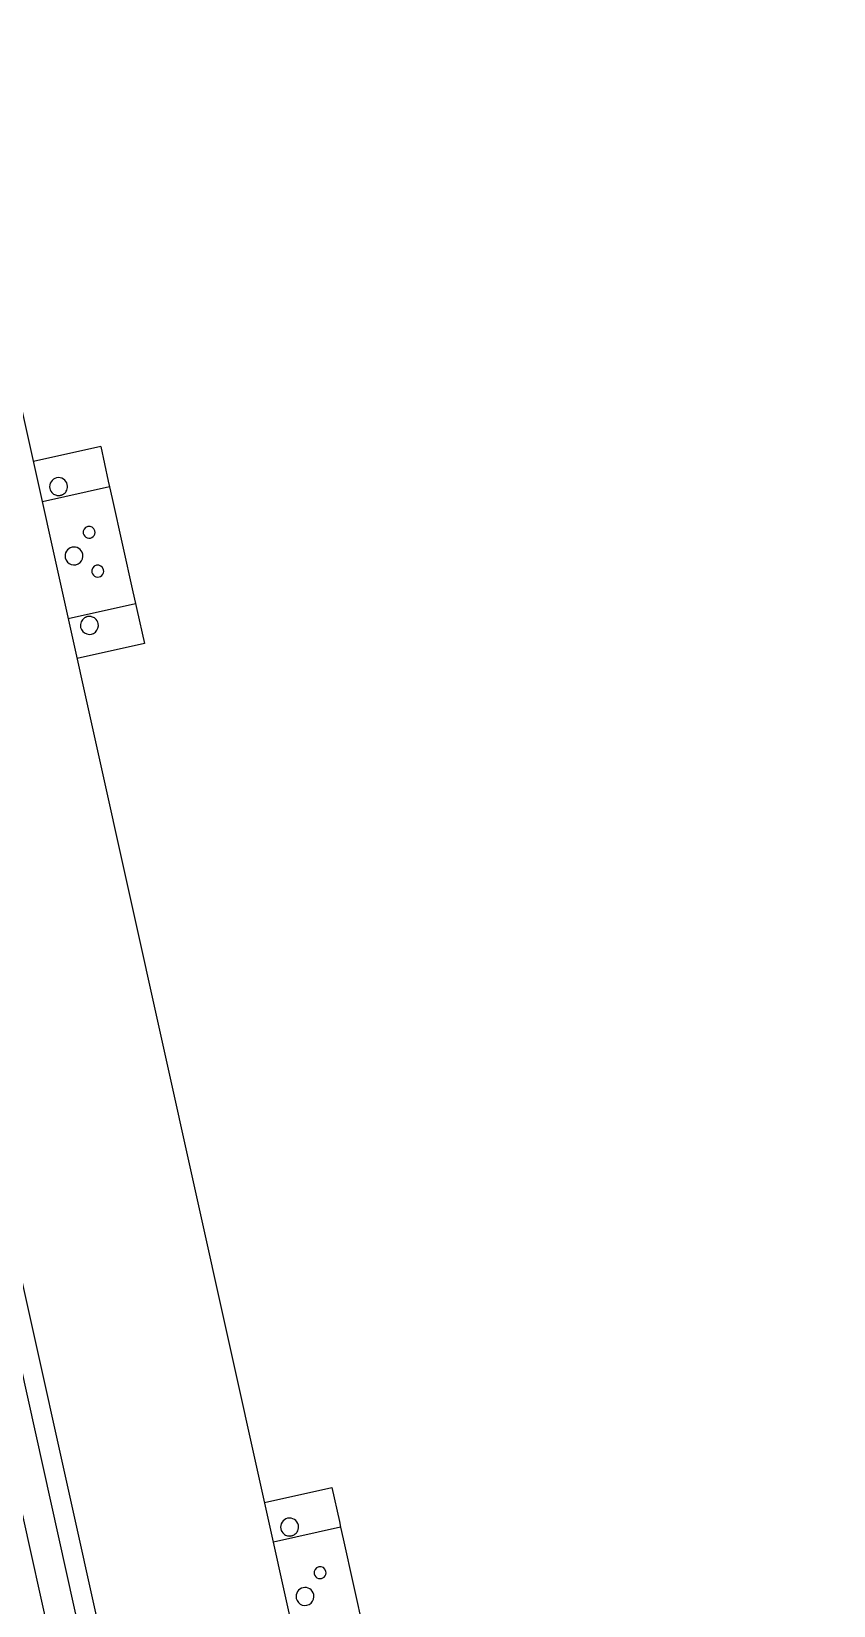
# Model space of a CAD drawing. Header units: millimetres. Extents: x -1534340 to 1713810, y -1348191 to 1114081.
# Drawn here: x 1306587 to 1307393, y -650464 to -648884 of the extents above; entities that cross this region are included whole.
import ezdxf

# ---------------------------------------------------------------- set-up
doc = ezdxf.new("R2010")
doc.units = ezdxf.units.MM
doc.header["$LTSCALE"] = 100
for name, color, linetype in [('ccu12-Manh', 8, 'Continuous'), ('KT-Kich thuoc', 9, 'Continuous'), ('SPE-MEP-Electric', 46, 'Continuous'), ('Xref_ST_MBDV Cot vach 30.7.2022$0$Xref_ST_MBDV Cot vach 30.7.2022|Xref_ST_MBDV Cot vach 30.7.2022|Xref_ST_MBDV Cot vach 30.7.2022|Xref_ST_MBDV Cot vach 30.7.2022|A-WALL-PATT', 251, 'Continuous')]:
    doc.layers.add(name, color=color, linetype=linetype)

# ---------------------------------------------------------------- blocks, each defined once
blk = doc.blocks.new('Xref_ST_MBDV Cot vach 30.7.2022$0$Tuong Vay01-flat-1')
at = {"layer": 'Xref_ST_MBDV Cot vach 30.7.2022$0$Xref_ST_MBDV Cot vach 30.7.2022|Xref_ST_MBDV Cot vach 30.7.2022|Xref_ST_MBDV Cot vach 30.7.2022|Xref_ST_MBDV Cot vach 30.7.2022|A-WALL-PATT'}
h = blk.add_hatch(dxfattribs=at)
h.set_pattern_fill('ACET-2D-VATLIEU04', color=256, scale=50, pattern_type=2)
h.set_pattern_definition([(50, (-11139561.84, -1407213.45), (-225.902474, 189.5546825), [37.5, -412.5]), (355, (-11139561.84, -1407213.45), (32.127212, 367.215716), [30, -330]), (100.4514, (-11139531.95, -1407216.06), (-341.231527, -62.944187), [31.870095, -350.571056]), (46.1842, (-11139561.84, -1407113.45), (-319.180497, 306.252097), [56.25, -618.75]), (96.6356, (-11139517.37, -1407120.34), (-516.995922, -60.144022), [47.805144, -525.8565]), (351.1842, (-11139561.84, -1407113.45), (84.740774, 546.39543), [45, -495]), (21, (-11139511.84, -1407138.45), (-105.680822, 275.3079534), [37.5, -412.5]), (326, (-11139511.84, -1407138.45), (206.128805, 305.59852), [30, -330]), (71.4514, (-11139486.97, -1407155.22), (-328.963765, 110.380101), [31.870095, -350.571056]), (37.5, (-11139561.84, -1407213.45), (-78.1345294, 101.8269012), [0, -326, 0, -335, 0, -331.25]), (7.5, (-11139561.84, -1407213.45), (-23.2793464, 176.824191), [0, -191, 0, -318.5, 0, -126.25]), (327.5, (-11139673.34, -1407213.45), (71.9444175, 112.9301145), [0, -125, 0, -390, 0, -517.5000003]), (317.5, (-11139723.34, -1407213.45), (158.0205496, 172.449169), [0, -162.5, 0, -259, 0, -367.5]), (45, (-11139561.84, -1407213.45), (-150.260191, 150.260191), []), (45, (-11139561.84, -1407152.2), (-150.260191, 150.260191), [])])
h.paths.add_polyline_path([(-82665.4, -118500), (-81837.4, -121132), (-80902.7, -123728.1), (-79862.9, -126283.8), (-78719.6, -128795), (-77474.9, -131257.5), (-76130.7, -133667.2), (-74689.4, -136019.9), (-73153.2, -138312), (-71524.9, -140539.4), (-69807, -142698.6), (-68002.4, -144785.9), (-66114.2, -146797.8), (-64145.5, -148731), (-62099.6, -150582.3), (-59979.8, -152348.6), (-57789.7, -154026.9), (-55533, -155614.5), (-53213.4, -157108.6), (-50834.8, -158507), (-48401.1, -159807.1), (-45916.4, -161006.8), (-43384.8, -162104.1), (-40810.5, -163097.3), (-38197.9, -163984.6), (-35551.2, -164764.6), (-32875, -165436), (-30173.5, -165997.6), (-27451.4, -166448.5), (-24701.9, -166789.3), (-4396.7, -168938.3), (36420, -167648.2), (41836.5, -160718.6), (12445.4, -24367.7), (8472.9, -9249), (-4718.7, -5521.4), (-10557.5, -9946.8), (-34021.2, -27848.2), (-39776.7, -32008.6), (-41248.9, -35293.8), (-45787.3, -38574.4), (-49368.5, -38942), (-57644.2, -44924.1), (-59844.7, -46601.5), (-61968.9, -48362.3), (-64019.6, -50208.4), (-65993.2, -52136.5), (-67886.6, -54143.6), (-69696.5, -56226.3), (-71419.9, -58381.1), (-73053.9, -60604.3), (-74595.9, -62892.4), (-76043.3, -65241.5), (-77393.6, -67647.7), (-78644.6, -70107), (-79794.3, -72615.3), (-80840.7, -75168.4), (-81782, -77762), (-82616.7, -80391.9), (-83343.5, -83053.7), (-83961, -85742.9), (-84468.4, -88455), (-84864.6, -91185.6), (-85149.1, -93930.1), (-85321.4, -96683.6), (-85381.3, -99529.5), (-85328.5, -102200.8), (-85163.2, -104955.4), (-84885.7, -107700.6), (-84496.4, -110432.2), (-83996, -113145.6), (-83385.4, -115836.4)], flags=16)
h.paths.add_polyline_path([(-83625.5, -118780.6), (-82785.2, -121451.6), (-81836.7, -124086), (-80781.5, -126679.6), (-79621.3, -129228), (-78358.2, -131726.9), (-76994.1, -134172.1), (-75531.4, -136559.7), (-73972.6, -138885.7), (-72320.1, -141146.1), (-70576.8, -143337.2), (-68745.6, -145455.3), (-66829.4, -147497), (-64831.6, -149458.8), (-62755.4, -151337.5), (-60604.2, -153129.9), (-58381.8, -154833), (-56091.7, -156444.1), (-53737.8, -157960.4), (-51324, -159379.4), (-48854.3, -160698.7), (-46332.8, -161916.2), (-43763.8, -163029.8), (-41151.4, -164037.6), (-38500.1, -164938.1), (-35814.3, -165729.6), (-33098.5, -166410.9), (-30357.1, -166980.8), (-27594.7, -167438.4), (-24816, -167782.8), (-4433.7, -169939.9), (36919.6, -168632.9), (42912.7, -160965.6), (13418.2, -24135.1), (9294.8, -8442.1), (-4925.9, -4423.7), (-11162.8, -9150.8), (-34617.5, -27045.4), (-40579.6, -31355.1), (-42051.8, -34640.3), (-46156, -37607), (-49737.2, -37974.6), (-58240.3, -44121.1), (-60467.1, -45818.5), (-62622.8, -47605.4), (-64703.8, -49478.8), (-66706.7, -51435.5), (-68628, -53472.3), (-70464.7, -55585.7), (-72213.6, -57772.4), (-73871.8, -60028.5), (-75436.6, -62350.5), (-76905.4, -64734.3), (-78275.7, -67176.1), (-79545.2, -69671.8), (-80711.9, -72217.2), (-81773.7, -74808), (-82729, -77440), (-83576, -80108.8), (-84313.5, -82810), (-84940.2, -85539), (-85455.1, -88291.2), (-85857.2, -91062.2), (-86145.9, -93847.3), (-86320.8, -96641.8), (-86381.5, -99528.9), (-86327.9, -102240.7), (-86160.2, -105035.7), (-85878.6, -107821.5), (-85483.5, -110593.5), (-84975.8, -113347.1), (-84356.1, -116077.6)])
blk = doc.blocks.new('A$C3D120D72')
for p, q in [((-1400, 2290), (-1400, 0)), ((-1210.4, 1989.1), (-1210.4, 406.5)), ((-1190.4, 420.8), (-1190.4, 1974.8)), ((-1469.2, 1684.8), (-1469.2, 1780.8)), ((-1160.1, 1712.8), (-1160.1, 1322.8)), ((-1469.2, 1672.8), (-1469.2, 1684.8)), ((-1469.2, 1672.8), (-1400, 1672.8)), ((-1469.2, 1666.8), (-1469.2, 1672.8)), ((-1469.2, 1631.8), (-1469.2, 1666.8)), ((-1400, 1631.8), (-1469.2, 1631.8)), ((-1469.2, 728.8), (-1469.2, 763.8)), ((-1469.2, 763.8), (-1400, 763.8)), ((-1469.2, 722.8), (-1469.2, 728.8)), ((-1400, 722.8), (-1469.2, 722.8)), ((-1469.2, 710.8), (-1469.2, 722.8)), ((-1469.2, 614.8), (-1469.2, 710.8)), ((-1469.2, 602.8), (-1469.2, 614.8)), ((-1469.2, 602.8), (-1400, 602.8)), ((-1469.2, 596.8), (-1469.2, 602.8)), ((-1469.2, 561.4), (-1469.2, 596.8)), ((-1469.2, 561.4), (-1400, 561.4))]:
    blk.add_line(p, q)
for centre, radius, start, end in [((-1419.2, 1732.8), 9, 359.9996, 179.9996), ((-1419.2, 1732.8), 9, 179.9996, 359.9996), ((-1439.2, 1712.8), 6, 359.9996, 179.9996), ((-1439.2, 1712.8), 6, 179.9996, 359.9996), ((-1419.2, 1661.4), 9, 143.1184, 179.9996), ((-1419.2, 1661.4), 9, 179.9996, 359.9996), ((-1419.2, 1661.4), 9, 359.9996, 36.8808), ((-1419.2, 734.2), 9, 359.9996, 179.9996), ((-1419.2, 734.2), 9, 179.9996, 216.8808), ((-1419.2, 734.2), 9, 323.1184, 359.9996), ((-1439.2, 682.8), 6, 359.9996, 179.9996), ((-1439.2, 682.8), 6, 179.9996, 359.9996), ((-1419.2, 662.8), 9, 359.9996, 179.9996), ((-1439.2, 642.8), 6, 359.9996, 179.9996), ((-1419.2, 662.8), 9, 179.9996, 359.9996), ((-1439.2, 642.8), 6, 179.9996, 359.9996), ((-1419.2, 591.4), 9, 143.1184, 179.9996), ((-1419.2, 591.4), 9, 179.9996, 359.9996), ((-1419.2, 591.4), 9, 359.9996, 36.8808)]:
    blk.add_arc(centre, radius, start, end)
for points in [[(-1412, 1666.8), (-1412.5, 1667.4), (-1413.4, 1668.4), (-1414.9, 1669.3), (-1416.1, 1669.9), (-1417, 1670.1), (-1417.6, 1670.3), (-1418.3, 1670.4), (-1419.2, 1670.4), (-1420.1, 1670.4), (-1420.8, 1670.3), (-1421.5, 1670.1), (-1422.3, 1669.9), (-1423.6, 1669.3), (-1425, 1668.4), (-1426, 1667.4), (-1426.4, 1666.8)], [(-1426.4, 728.8), (-1426, 728.2), (-1425, 727.2), (-1423.6, 726.3), (-1422.3, 725.7), (-1421.5, 725.5), (-1420.8, 725.3), (-1420.1, 725.2), (-1419.2, 725.2), (-1418.4, 725.2), (-1417.7, 725.3), (-1417, 725.5), (-1416.1, 725.7), (-1414.9, 726.3), (-1413.4, 727.2), (-1412.5, 728.2), (-1412, 728.8)], [(-1412, 596.8), (-1412.5, 597.4), (-1413.4, 598.4), (-1414.9, 599.3), (-1416.1, 599.9), (-1417, 600.1), (-1417.7, 600.3), (-1418.4, 600.4), (-1419.2, 600.4), (-1420.1, 600.4), (-1420.8, 600.3), (-1421.5, 600.1), (-1422.3, 599.9), (-1423.6, 599.3), (-1425, 598.4), (-1426, 597.4), (-1426.4, 596.8)]]:
    blk.add_open_spline(points, degree=3, knots=[-1, -1, -1, -1, -0.875, -0.75, -0.6875, -0.625, -0.59375, -0.5625, -0.5, -0.4375, -0.40625, -0.375, -0.3125, -0.25, -0.125, 0, 0, 0, 0])
blk = doc.blocks.new('A$C0A963C12')
at = {"layer": 'SPE-MEP-Electric', "lineweight": 25, "rotation": 192.5267964189844}
blk.add_blockref('A$C3D120D72', (-4328.5, 45151.8), dxfattribs=at)
blk = doc.blocks.new('3123')
blk.add_blockref('Xref_ST_MBDV Cot vach 30.7.2022$0$Tuong Vay01-flat-1', (1285508.2, -552119.2))
at = {"layer": 'KT-Kich thuoc'}
blk.add_blockref('A$C0A963C12', (1309429.5, -694223.3), dxfattribs=at)

msp = doc.modelspace()

# ---------------------------------------------------------------- block references
at = {"layer": 'ccu12-Manh'}
msp.add_blockref('3123', (0, 0), dxfattribs=at)

doc.saveas('drawing.dxf')
